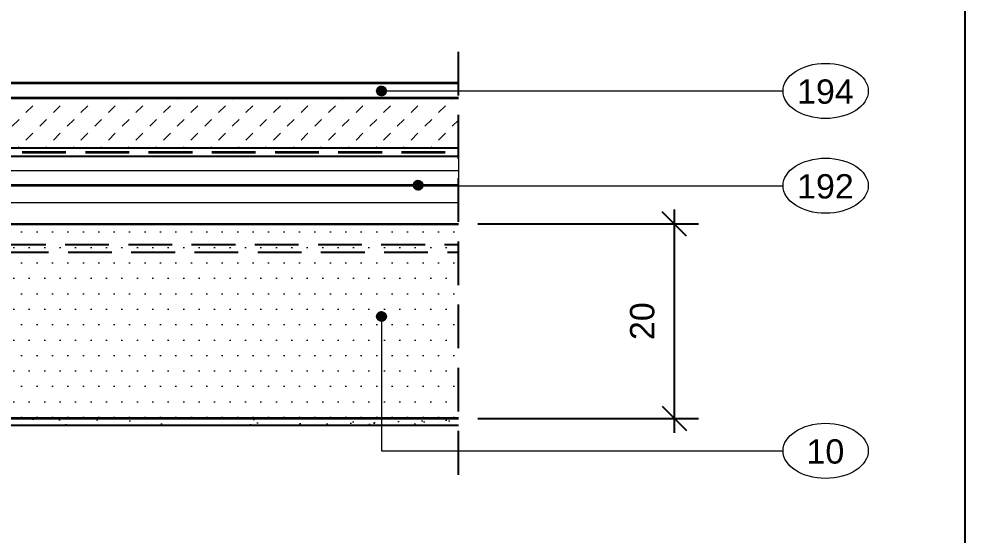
# Model space of a CAD drawing. Header units: millimetres. Extents: x 3755 to 5685, y 4194 to 7013.
# Drawn here: x 4712 to 5685, y 5689 to 6220 of the extents above; entities that cross this region are included whole.
import ezdxf
from ezdxf.enums import TextEntityAlignment as Align

# ---------------------------------------------------------------- set-up
doc = ezdxf.new("R2010")
doc.units = ezdxf.units.MM
doc.linetypes.add('HHSTRICHLIERT', pattern=[65, 45, -20])
doc.linetypes.add('WIN_SOLID', pattern=[0])
for name, color, linetype, lineweight in [('Xella 025', 7, 'Continuous', 25), ('Xella 035', 7, 'Continuous', 35), ('Xella Bemaßung', 7, 'Continuous', 13), ('Xella-Rahmen', 7, 'Continuous', 25), ('Xella-Schraff', 7, 'Continuous', 13), ('Xella-Text', 7, 'WIN_SOLID', 13)]:
    doc.layers.add(name, color=color, linetype=linetype, lineweight=lineweight)
doc.styles.get("Standard").update_dxf_attribs({"font": 'arial.ttf', "height": 25})
doc.linetypes.add('ISOLATION', pattern='A,0.0001,-0.1,[134,ltypeshp.shx,S=0.1,R=0,X=-0.1,Y=0],-0.2,[134,ltypeshp.shx,S=0.1,R=180,X=0.1,Y=0],-0.1', length=0.4001)
doc.dimstyles.new('IBN-Xella', dxfattribs={"dimtxt": 25, "dimasz": 25, "dimexe": 25, "dimexo": 20, "dimgap": 20, "dimtad": 1, "dimdec": 1, "dimlfac": 0.1, "dimdsep": 46, "dimtxsty": 'Standard', "dimblk": 'OBLIQUE', "dimcen": 10, "dimdle": 15, "dimadec": 0, "dimazin": 0, "dimtfac": 1, "dimtdec": 1, "dimtix": 1, "dimtofl": 0, "dimtmove": 2, "dimatfit": 0, "dimldrblk": 'OBLIQUE', "dimfxl": 1, "dimtolj": 1, "dimtzin": 0, "dimarcsym": 1})

# ---------------------------------------------------------------- blocks, each defined once
blk = doc.blocks.new('_Oblique')
at = {"color": 0, "linetype": 'ByBlock', "lineweight": -2}
blk.add_line((-0.5, -0.5), (0.5, 0.5), dxfattribs=at)
blk = doc.blocks.new('*D2')
at = {"layer": 'DEFPOINTS', "color": 0, "transparency": 16777216}
for p in [(5163.97, 6009.02), (5163.97, 5809.02), (5385.87, 5809.02)]:
    blk.add_point(p, dxfattribs=at)
at = {"layer": 'Xella Bemaßung', "color": 0, "lineweight": -2, "transparency": 16777216}
for p, q in [((5385.87, 6024.02), (5385.87, 5794.02)), ((5183.97, 6009.02), (5410.87, 6009.02)), ((5183.97, 5809.02), (5410.87, 5809.02))]:
    blk.add_line(p, q, dxfattribs=at)
at = {"layer": 'Xella Bemaßung', "color": 0, "lineweight": -2, "transparency": 16777216, "xscale": 25, "yscale": 25, "zscale": 25}
for p, rotation in [((5385.87, 6009.02), 90), ((5385.87, 5809.02), 270)]:
    blk.add_blockref('_Oblique', p, dxfattribs=dict(at, rotation=rotation))
at = {"layer": 'Xella Bemaßung', "color": 0, "transparency": 16777216, "insert": (5353.11, 5909.02), "char_height": 25, "attachment_point": 5, "rotation": 90}
blk.add_mtext('\\A1;20', dxfattribs=at)

msp = doc.modelspace()

# ---------------------------------------------------------------- hatches: boundary and pattern name
at = {"layer": 'Xella Bemaßung', "lineweight": 13}
h = msp.add_hatch(dxfattribs=at)
h.set_pattern_fill('ANSI31', color=256, scale=0.05)
h.set_pattern_definition([(45, (810.1816, 529.01621), (-0.1122532015, 0.1122532015), [])])
h.paths.add_polyline_path([(5079.93, 6145.8, 1), (5089.93, 6145.8, 1)])
h = msp.add_hatch(dxfattribs=at)
h.set_pattern_fill('ANSI31', color=256, scale=0.05)
h.set_pattern_definition([(45, (847.8829, 432.09384), (-0.1122532015, 0.1122532015), [])])
h.paths.add_polyline_path([(5117.63, 6048.88, 1), (5127.63, 6048.88, 1)])
h = msp.add_hatch(dxfattribs=at)
h.set_pattern_fill('ANSI31', color=256, scale=0.05)
h.set_pattern_definition([(45, (810.1816, 297.05869), (-0.1122532015, 0.1122532015), [])])
h.paths.add_polyline_path([(5079.93, 5913.84, 1), (5089.93, 5913.84, 1)])
at = {"layer": 'Xella-Schraff', "lineweight": 13}
h = msp.add_hatch(dxfattribs=at)
h.set_pattern_fill('MW_SCHUETTGUT2', color=256, scale=20, pattern_type=2)
h.set_pattern_definition([(45, (10, 0), (-14.142136, 14.142136), [10, -10])])
h.paths.add_polyline_path([(5163.97, 6138.88), (4547.73, 6138.88, -0.014446), (4548.08, 6126.75, -0.047782), (4544.26, 6086.88), (5163.97, 6086.88)])
h.paths.add_polyline_path([(4548.08, 6126.75, 0.014446), (4547.73, 6138.88), (4390.48, 6138.88), (4390.47, 6086.88), (4544.26, 6086.88, 0.047782)])
h = msp.add_hatch(dxfattribs=at)
h.set_pattern_fill('DOTS', color=256, scale=10)
h.paths.add_polyline_path([(5163.97, 5988), (4465.46, 5988), (4465.46, 5980), (5163.97, 5980)])
h.paths.add_polyline_path([(5163.97, 6009.02), (4465.46, 6008.88), (4465.46, 5988), (5163.97, 5988)])
h.paths.add_polyline_path([(5163.97, 5980), (4465.46, 5980), (4465.46, 5809.02), (5163.97, 5809.02)])
at = {"layer": 'Xella-Schraff', "lineweight": 13, "transparency": 33554592}
h = msp.add_hatch(dxfattribs=at)
h.set_pattern_fill('AR-SAND', color=256, scale=0.5, angle=-90)
h.paths.add_polyline_path([(4552.46, 5802.02), (5163.97, 5802.02), (5163.97, 5809.02), (4545.46, 5809.02), (4545.46, 5640.18, -0.191541), (4552.46, 5640.64)])
h.paths.add_polyline_path([(4552.46, 5622.58, -0.078599), (4549.53, 5622.12), (4549.53, 5548.88), (4552.46, 5548.88)])
h.paths.add_polyline_path([(4549.53, 5622.12, -0.111267), (4545.46, 5623.03), (4545.46, 5548.88), (4549.53, 5548.88)])

# ---------------------------------------------------------------- linework, layer by layer
at = {"layer": 'Xella 025', "linetype": 'HHSTRICHLIERT'}
for p, q in [((5163.97, 5751.12), (5163.97, 6201.12)), ((4434.71, 5988), (5163.97, 5988)), ((4437.71, 5980), (5163.97, 5980))]:
    msp.add_line(p, q, dxfattribs=at)
at = {"layer": 'Xella 025'}
for p, q in [((5163.97, 6086.88), (4390.47, 6086.88)), ((4390.47, 6078.88), (5163.97, 6078.88)), ((4552.46, 5802.02), (5163.97, 5802.02))]:
    msp.add_line(p, q, dxfattribs=at)
at = {"layer": 'Xella 035'}
for p, q in [((5163.97, 6153.88), (4380.46, 6153.88)), ((4380.48, 6138.88), (5163.97, 6138.88)), ((4390.47, 6048.88), (5163.97, 6048.88)), ((4365.46, 6008.86), (5163.97, 6009.02)), ((5163.97, 5809.02), (4365.46, 5809.02))]:
    msp.add_line(p, q, dxfattribs=at)
at = {"layer": 'Xella 035', "linetype": 'HHSTRICHLIERT'}
msp.add_line((4390.47, 6082.88), (5163.97, 6082.88), dxfattribs=at)
at = {"layer": 'Xella Bemaßung', "lineweight": 13}
for centre in [(5084.93, 6145.8), (5122.63, 6048.88), (5084.93, 5913.84)]:
    msp.add_circle(centre, 5, dxfattribs=at)
at = {"layer": 'Xella-Rahmen', "linetype": 'Continuous', "lineweight": -3}
msp.add_lwpolyline([(5684.94, 7012.51), (3754.85, 7012.51), (3754.85, 4193.8), (5684.94, 4193.8)], close=True, dxfattribs=at)
at = {"layer": 'Xella-Schraff'}
for p, q in [((4390.47, 6086.88), (5163.97, 6086.88)), ((5163.97, 6078.88), (5163.97, 6048.88))]:
    msp.add_line(p, q, dxfattribs=at)
at = {"layer": 'Xella-Schraff', "linetype": 'ISOLATION', "ltscale": 36}
msp.add_line((4390.47, 6063.88), (5163.97, 6063.88), dxfattribs=at)
at = {"layer": 'Xella-Schraff', "linetype": 'ISOLATION', "ltscale": 44}
msp.add_line((4390.47, 6030.95), (5163.97, 6030.95), dxfattribs=at)
at = {"layer": 'Xella-Text', "linetype": 'Continuous', "lineweight": 13}
for p, q in [((5084.93, 6145.8), (5497.78, 6145.8)), ((5084.93, 6048.34), (5497.78, 6048.34)), ((5084.93, 5913.84), (5084.93, 5775.65)), ((5084.93, 5775.65), (5497.78, 5775.65))]:
    msp.add_line(p, q, dxfattribs=at)
at = {"layer": 'Xella-Text', "linetype": 'Continuous', "ltscale": 120}
for centre in [(5541.57, 6145.8), (5541.57, 6048.34), (5541.57, 5775.65)]:
    msp.add_ellipse(centre, major_axis=(43.79, 0), ratio=0.646552, dxfattribs=at)

# ---------------------------------------------------------------- texts
for s, p in [('194', (5541.34, 6145.17)), ('192', (5541.34, 6047.71)), ('10', (5541.34, 5775.02))]:
    msp.add_text(s, height=25, dxfattribs=at).set_placement(p, align=Align.MIDDLE_CENTER)

# ---------------------------------------------------------------- dimensions: what is measured, and where the dimension line sits
at = {"layer": 'Xella Bemaßung'}
dim = msp.add_aligned_dim(p1=(5163.97, 6009.02), p2=(5163.97, 5809.02), distance=221.91, dimstyle='IBN-Xella', dxfattribs=at)
dim.commit()
dim.dimension.update_dxf_attribs({"geometry": '*D2', "text_midpoint": (5353.11, 5909.02)})

doc.saveas('drawing.dxf')
